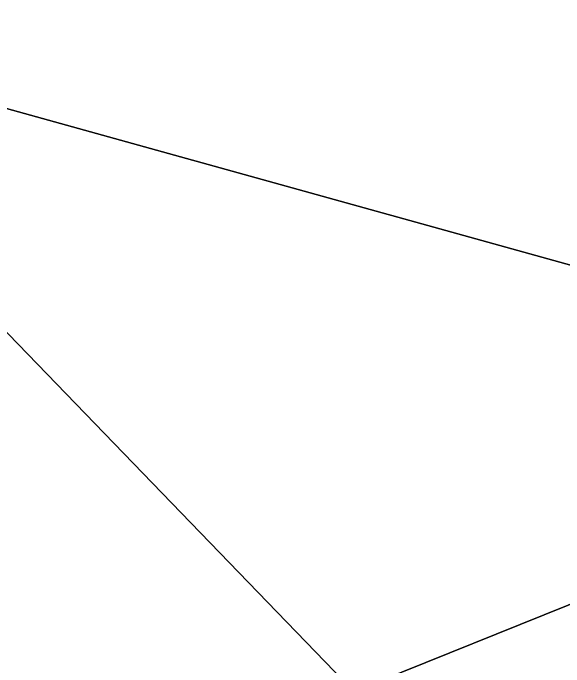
# Model space of a CAD drawing. Header units: metres. Extents: x -219 to 389, y -251 to 301.
# Drawn here: x -46.53 to -34.01, y 76.99 to 91.87 of the extents above; entities that cross this region are included whole.
import ezdxf

# ---------------------------------------------------------------- set-up
doc = ezdxf.new("R2010")
doc.units = ezdxf.units.M

msp = doc.modelspace()

# ---------------------------------------------------------------- linework, layer by layer
at = {"layer": 'Breeder_Leaf', "color": 3}
for points in [[(-26.2725, 82.3817, 210.546), (-40.8076, 119.7713, 214.1397), (2.4533, 103.965, 232.186)], [(-26.2725, 82.3817, 210.546), (2.4533, 103.965, 232.186), (-40.8076, 119.7713, 214.1397)], [(-33.7487, 61.7954, 124.3661), (-76.7907, 92.1819, 123.8876), (-1.9467, 114.0754, 141.2911)], [(-33.7487, 61.7954, 124.3661), (-1.9467, 114.0754, 141.2911), (-76.7907, 92.1819, 123.8876)], [(-50.861, 65.9188, 364.7401), (-53.4095, 91.568, 336.8861), (-38.7885, 76.4362, 355.1084)], [(-50.861, 65.9188, 364.7401), (-38.7885, 76.4362, 355.1084), (-53.4095, 91.568, 336.8861)], [(-53.4095, 91.568, 336.8861), (-22.5219, 82.9841, 359.9358), (-38.7885, 76.4362, 355.1084)], [(-53.4095, 91.568, 336.8861), (-38.7885, 76.4362, 355.1084), (-22.5219, 82.9841, 359.9358)], [(-38.7885, 76.4362, 355.1084), (-22.5219, 82.9841, 359.9358), (-23.6658, 53.6196, 361.6575)], [(-38.7885, 76.4362, 355.1084), (-23.6658, 53.6196, 361.6575), (-22.5219, 82.9841, 359.9358)]]:
    msp.add_3dface(points, dxfattribs=at)
at = {"layer": 'Breeder_Stipule', "color": 3}
for points in [[(-68.4329, 87.8676, 209.3585), (-45.6419, 58.4791, 216.8646), (-73.305, 59.6893, 195.727)], [(-68.4329, 87.8676, 209.3585), (-73.305, 59.6893, 195.727), (-45.6419, 58.4791, 216.8646)]]:
    msp.add_3dface(points, dxfattribs=at)

doc.saveas('drawing.dxf')
